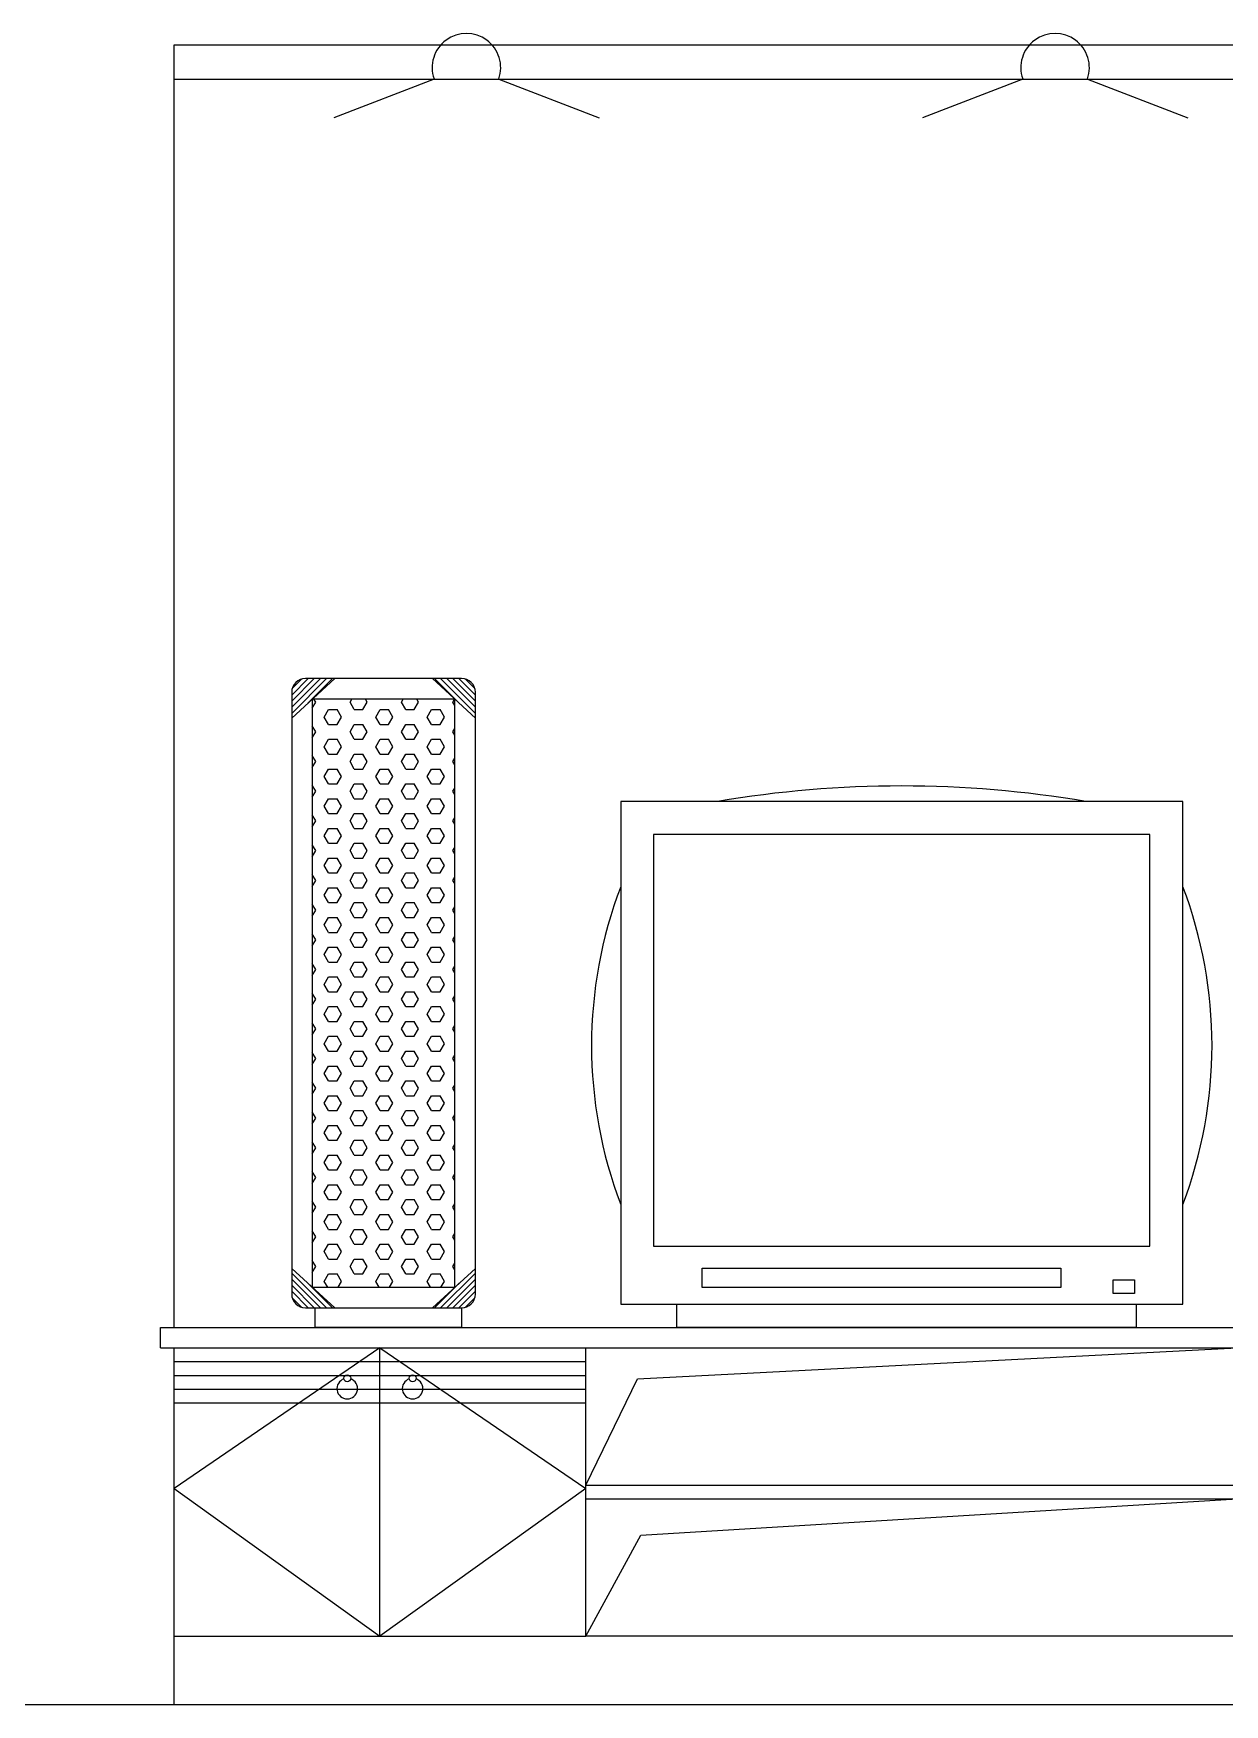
# Model space of a CAD drawing. Header units: millimetres. Extents: x 4513 to 24862, y 3359 to 11488.
# Drawn here: x 14054 to 15791, y 3380 to 5817 of the extents above; entities that cross this region are included whole.
import ezdxf

# ---------------------------------------------------------------- set-up
doc = ezdxf.new("R2010")
doc.units = ezdxf.units.MM
doc.layers.add('dwgmodels.com', color=169, linetype='Continuous')

msp = doc.modelspace()

# ---------------------------------------------------------------- linework, layer by layer
for p, q in [((14259.8, 5800.2), (16809.8, 5800.2)), ((14259.8, 3930.2), (14259.8, 5800.2)), ((14259.8, 5750.2), (16809.8, 5750.2)), ((14638.7, 5750.2), (14492.4, 5693.6)), ((14733.2, 5750.2), (14879.4, 5693.6)), ((15497.1, 5750.2), (15350.8, 5693.6)), ((15591.6, 5750.2), (15737.8, 5693.6)), ((14431.1, 4818.5), (14493.8, 4876.1)), ((14431.1, 4851.9), (14455.3, 4876.1)), ((14431.1, 4843.1), (14464.1, 4876.1)), ((14431.1, 4834.3), (14472.9, 4876.1)), ((14431.1, 4825.4), (14481.8, 4876.1)), ((14431.9, 4861.5), (14445.6, 4875.3)), ((14678.9, 4876.1), (14451.1, 4876.1)), ((14454.8, 4840.2), (14490.6, 4876.1)), ((14698.9, 4818.5), (14636.2, 4876.1)), ((14675.2, 4840.2), (14639.4, 4876.1)), ((14698.9, 4825.4), (14648.2, 4876.1)), ((14698.9, 4834.3), (14657.1, 4876.1)), ((14698.9, 4843.1), (14665.9, 4876.1)), ((14698.9, 4851.9), (14674.8, 4876.1)), ((14698.1, 4861.5), (14684.4, 4875.3)), ((14431.1, 4856.1), (14431.1, 3978.7)), ((14698.9, 3978.7), (14698.9, 4856.1)), ((14668.9, 4846.1), (14461.1, 4846.1)), ((14461.1, 4846.1), (14461.1, 3988.7)), ((14461.1, 4832.9), (14466.2, 4841.7)), ((14466.2, 4841.7), (14463.6, 4846.1)), ((14478.7, 4820), (14484.9, 4830.8)), ((14484.9, 4830.8), (14497.4, 4830.8)), ((14503.7, 4820), (14497.4, 4830.8)), ((14516.2, 4841.7), (14518.7, 4846.1)), ((14522.4, 4830.8), (14516.2, 4841.7)), ((14522.4, 4830.8), (14534.9, 4830.8)), ((14534.9, 4830.8), (14541.2, 4841.7)), ((14541.2, 4841.7), (14538.6, 4846.1)), ((14553.7, 4820), (14559.9, 4830.8)), ((14559.9, 4830.8), (14572.4, 4830.8)), ((14578.7, 4820), (14572.4, 4830.8)), ((14591.2, 4841.7), (14593.7, 4846.1)), ((14597.4, 4830.8), (14591.2, 4841.7)), ((14597.4, 4830.8), (14609.9, 4830.8)), ((14609.9, 4830.8), (14616.2, 4841.7)), ((14616.2, 4841.7), (14613.6, 4846.1)), ((14628.7, 4820), (14634.9, 4830.8)), ((14634.9, 4830.8), (14647.4, 4830.8)), ((14653.7, 4820), (14647.4, 4830.8)), ((14666.2, 4841.7), (14668.7, 4846.1)), ((14668.9, 4836.9), (14666.2, 4841.7)), ((14668.9, 3988.7), (14668.9, 4846.1)), ((14466.2, 4798.4), (14461.1, 4807.1)), ((14484.9, 4809.2), (14478.7, 4820)), ((14484.9, 4809.2), (14497.4, 4809.2)), ((14497.4, 4809.2), (14503.7, 4820)), ((14516.2, 4798.4), (14522.4, 4809.2)), ((14522.4, 4809.2), (14534.9, 4809.2)), ((14541.2, 4798.4), (14534.9, 4809.2)), ((14559.9, 4809.2), (14553.7, 4820)), ((14559.9, 4809.2), (14572.4, 4809.2)), ((14572.4, 4809.2), (14578.7, 4820)), ((14591.2, 4798.4), (14597.4, 4809.2)), ((14597.4, 4809.2), (14609.9, 4809.2)), ((14616.2, 4798.4), (14609.9, 4809.2)), ((14634.9, 4809.2), (14628.7, 4820)), ((14634.9, 4809.2), (14647.4, 4809.2)), ((14647.4, 4809.2), (14653.7, 4820)), ((14666.2, 4798.4), (14668.9, 4803.1)), ((14461.1, 4789.6), (14466.2, 4798.4)), ((14478.7, 4776.7), (14484.9, 4787.5)), ((14484.9, 4765.9), (14478.7, 4776.7)), ((14484.9, 4787.5), (14497.4, 4787.5)), ((14503.7, 4776.7), (14497.4, 4787.5)), ((14497.4, 4765.9), (14503.7, 4776.7)), ((14522.4, 4787.5), (14516.2, 4798.4)), ((14522.4, 4787.5), (14534.9, 4787.5)), ((14534.9, 4787.5), (14541.2, 4798.4)), ((14553.7, 4776.7), (14559.9, 4787.5)), ((14559.9, 4765.9), (14553.7, 4776.7)), ((14559.9, 4787.5), (14572.4, 4787.5)), ((14578.7, 4776.7), (14572.4, 4787.5)), ((14572.4, 4765.9), (14578.7, 4776.7)), ((14597.4, 4787.5), (14591.2, 4798.4)), ((14597.4, 4787.5), (14609.9, 4787.5)), ((14609.9, 4787.5), (14616.2, 4798.4)), ((14628.7, 4776.7), (14634.9, 4787.5)), ((14634.9, 4765.9), (14628.7, 4776.7)), ((14634.9, 4787.5), (14647.4, 4787.5)), ((14653.7, 4776.7), (14647.4, 4787.5)), ((14647.4, 4765.9), (14653.7, 4776.7)), ((14668.9, 4793.6), (14666.2, 4798.4)), ((14466.2, 4755.1), (14461.1, 4763.8)), ((14461.1, 4746.3), (14466.2, 4755.1)), ((14484.9, 4765.9), (14497.4, 4765.9)), ((14516.2, 4755.1), (14522.4, 4765.9)), ((14522.4, 4744.2), (14516.2, 4755.1)), ((14522.4, 4765.9), (14534.9, 4765.9)), ((14541.2, 4755.1), (14534.9, 4765.9)), ((14534.9, 4744.2), (14541.2, 4755.1)), ((14559.9, 4765.9), (14572.4, 4765.9)), ((14591.2, 4755.1), (14597.4, 4765.9)), ((14597.4, 4744.2), (14591.2, 4755.1)), ((14597.4, 4765.9), (14609.9, 4765.9)), ((14616.2, 4755.1), (14609.9, 4765.9)), ((14609.9, 4744.2), (14616.2, 4755.1)), ((14634.9, 4765.9), (14647.4, 4765.9)), ((14666.2, 4755.1), (14668.9, 4759.8)), ((14668.9, 4750.3), (14666.2, 4755.1)), ((14478.7, 4733.4), (14484.9, 4744.2)), ((14484.9, 4722.6), (14478.7, 4733.4)), ((14484.9, 4744.2), (14497.4, 4744.2)), ((14503.7, 4733.4), (14497.4, 4744.2)), ((14497.4, 4722.6), (14503.7, 4733.4)), ((14522.4, 4744.2), (14534.9, 4744.2)), ((14553.7, 4733.4), (14559.9, 4744.2)), ((14559.9, 4722.6), (14553.7, 4733.4)), ((14559.9, 4744.2), (14572.4, 4744.2)), ((14578.7, 4733.4), (14572.4, 4744.2)), ((14572.4, 4722.6), (14578.7, 4733.4)), ((14597.4, 4744.2), (14609.9, 4744.2)), ((14628.7, 4733.4), (14634.9, 4744.2)), ((14634.9, 4722.6), (14628.7, 4733.4)), ((14634.9, 4744.2), (14647.4, 4744.2)), ((14653.7, 4733.4), (14647.4, 4744.2)), ((14647.4, 4722.6), (14653.7, 4733.4)), ((14466.2, 4711.8), (14461.1, 4720.5)), ((14461.1, 4703), (14466.2, 4711.8)), ((14484.9, 4722.6), (14497.4, 4722.6)), ((14516.2, 4711.8), (14522.4, 4722.6)), ((14522.4, 4700.9), (14516.2, 4711.8)), ((14522.4, 4722.6), (14534.9, 4722.6)), ((14541.2, 4711.8), (14534.9, 4722.6)), ((14534.9, 4700.9), (14541.2, 4711.8)), ((14559.9, 4722.6), (14572.4, 4722.6)), ((14591.2, 4711.8), (14597.4, 4722.6)), ((14597.4, 4700.9), (14591.2, 4711.8)), ((14597.4, 4722.6), (14609.9, 4722.6)), ((14616.2, 4711.8), (14609.9, 4722.6)), ((14609.9, 4700.9), (14616.2, 4711.8)), ((14634.9, 4722.6), (14647.4, 4722.6)), ((14666.2, 4711.8), (14668.9, 4716.5)), ((14668.9, 4707), (14666.2, 4711.8)), ((14478.7, 4690.1), (14484.9, 4700.9)), ((14484.9, 4679.3), (14478.7, 4690.1)), ((14484.9, 4700.9), (14497.4, 4700.9)), ((14484.9, 4679.3), (14497.4, 4679.3)), ((14503.7, 4690.1), (14497.4, 4700.9)), ((14497.4, 4679.3), (14503.7, 4690.1)), ((14516.2, 4668.5), (14522.4, 4679.3)), ((14522.4, 4700.9), (14534.9, 4700.9)), ((14522.4, 4679.3), (14534.9, 4679.3)), ((14541.2, 4668.5), (14534.9, 4679.3)), ((14553.7, 4690.1), (14559.9, 4700.9)), ((14559.9, 4679.3), (14553.7, 4690.1)), ((14559.9, 4700.9), (14572.4, 4700.9)), ((14559.9, 4679.3), (14572.4, 4679.3)), ((14578.7, 4690.1), (14572.4, 4700.9)), ((14572.4, 4679.3), (14578.7, 4690.1)), ((14591.2, 4668.5), (14597.4, 4679.3)), ((14597.4, 4700.9), (14609.9, 4700.9)), ((14597.4, 4679.3), (14609.9, 4679.3)), ((14616.2, 4668.5), (14609.9, 4679.3)), ((14628.7, 4690.1), (14634.9, 4700.9)), ((14634.9, 4679.3), (14628.7, 4690.1)), ((14634.9, 4700.9), (14647.4, 4700.9)), ((14634.9, 4679.3), (14647.4, 4679.3)), ((14653.7, 4690.1), (14647.4, 4700.9)), ((14647.4, 4679.3), (14653.7, 4690.1)), ((15730.5, 4696.9), (14910.9, 4696.9)), ((14910.9, 4696.9), (14910.9, 3964.1)), ((15730.5, 3964.1), (15730.5, 4696.9)), ((14466.2, 4668.5), (14461.1, 4677.2)), ((14461.1, 4659.7), (14466.2, 4668.5)), ((14478.7, 4646.8), (14484.9, 4657.6)), ((14484.9, 4657.6), (14497.4, 4657.6)), ((14503.7, 4646.8), (14497.4, 4657.6)), ((14522.4, 4657.6), (14516.2, 4668.5)), ((14522.4, 4657.6), (14534.9, 4657.6)), ((14534.9, 4657.6), (14541.2, 4668.5)), ((14553.7, 4646.8), (14559.9, 4657.6)), ((14559.9, 4657.6), (14572.4, 4657.6)), ((14578.7, 4646.8), (14572.4, 4657.6)), ((14597.4, 4657.6), (14591.2, 4668.5)), ((14597.4, 4657.6), (14609.9, 4657.6)), ((14609.9, 4657.6), (14616.2, 4668.5)), ((14628.7, 4646.8), (14634.9, 4657.6)), ((14634.9, 4657.6), (14647.4, 4657.6)), ((14653.7, 4646.8), (14647.4, 4657.6)), ((14666.2, 4668.5), (14668.9, 4673.2)), ((14668.9, 4663.7), (14666.2, 4668.5)), ((14466.2, 4625.2), (14461.1, 4633.9)), ((14484.9, 4636), (14478.7, 4646.8)), ((14484.9, 4636), (14497.4, 4636)), ((14497.4, 4636), (14503.7, 4646.8)), ((14516.2, 4625.2), (14522.4, 4636)), ((14522.4, 4636), (14534.9, 4636)), ((14541.2, 4625.2), (14534.9, 4636)), ((14559.9, 4636), (14553.7, 4646.8)), ((14559.9, 4636), (14572.4, 4636)), ((14572.4, 4636), (14578.7, 4646.8)), ((14591.2, 4625.2), (14597.4, 4636)), ((14597.4, 4636), (14609.9, 4636)), ((14616.2, 4625.2), (14609.9, 4636)), ((14634.9, 4636), (14628.7, 4646.8)), ((14634.9, 4636), (14647.4, 4636)), ((14647.4, 4636), (14653.7, 4646.8)), ((14666.2, 4625.2), (14668.9, 4629.9)), ((15682.5, 4648.9), (14958.9, 4648.9)), ((14958.9, 4648.9), (14958.9, 4048.8)), ((15682.5, 4048.8), (15682.5, 4648.9)), ((14461.1, 4616.4), (14466.2, 4625.2)), ((14478.7, 4603.5), (14484.9, 4614.3)), ((14484.9, 4614.3), (14497.4, 4614.3)), ((14503.7, 4603.5), (14497.4, 4614.3)), ((14522.4, 4614.3), (14516.2, 4625.2)), ((14522.4, 4614.3), (14534.9, 4614.3)), ((14534.9, 4614.3), (14541.2, 4625.2)), ((14553.7, 4603.5), (14559.9, 4614.3)), ((14559.9, 4614.3), (14572.4, 4614.3)), ((14578.7, 4603.5), (14572.4, 4614.3)), ((14597.4, 4614.3), (14591.2, 4625.2)), ((14597.4, 4614.3), (14609.9, 4614.3)), ((14609.9, 4614.3), (14616.2, 4625.2)), ((14628.7, 4603.5), (14634.9, 4614.3)), ((14634.9, 4614.3), (14647.4, 4614.3)), ((14653.7, 4603.5), (14647.4, 4614.3)), ((14668.9, 4620.4), (14666.2, 4625.2)), ((14466.2, 4581.9), (14461.1, 4590.6)), ((14461.1, 4573.1), (14466.2, 4581.9)), ((14484.9, 4592.7), (14478.7, 4603.5)), ((14484.9, 4592.7), (14497.4, 4592.7)), ((14497.4, 4592.7), (14503.7, 4603.5)), ((14516.2, 4581.9), (14522.4, 4592.7)), ((14522.4, 4571), (14516.2, 4581.9)), ((14522.4, 4592.7), (14534.9, 4592.7)), ((14541.2, 4581.9), (14534.9, 4592.7)), ((14534.9, 4571), (14541.2, 4581.9)), ((14559.9, 4592.7), (14553.7, 4603.5)), ((14559.9, 4592.7), (14572.4, 4592.7)), ((14572.4, 4592.7), (14578.7, 4603.5)), ((14591.2, 4581.9), (14597.4, 4592.7)), ((14597.4, 4571), (14591.2, 4581.9)), ((14597.4, 4592.7), (14609.9, 4592.7)), ((14616.2, 4581.9), (14609.9, 4592.7)), ((14609.9, 4571), (14616.2, 4581.9)), ((14634.9, 4592.7), (14628.7, 4603.5)), ((14634.9, 4592.7), (14647.4, 4592.7)), ((14647.4, 4592.7), (14653.7, 4603.5)), ((14666.2, 4581.9), (14668.9, 4586.6)), ((14668.9, 4577.1), (14666.2, 4581.9)), ((14478.7, 4560.2), (14484.9, 4571)), ((14484.9, 4549.4), (14478.7, 4560.2)), ((14484.9, 4571), (14497.4, 4571)), ((14503.7, 4560.2), (14497.4, 4571)), ((14497.4, 4549.4), (14503.7, 4560.2)), ((14522.4, 4571), (14534.9, 4571)), ((14553.7, 4560.2), (14559.9, 4571)), ((14559.9, 4549.4), (14553.7, 4560.2)), ((14559.9, 4571), (14572.4, 4571)), ((14578.7, 4560.2), (14572.4, 4571)), ((14572.4, 4549.4), (14578.7, 4560.2)), ((14597.4, 4571), (14609.9, 4571)), ((14628.7, 4560.2), (14634.9, 4571)), ((14634.9, 4549.4), (14628.7, 4560.2)), ((14634.9, 4571), (14647.4, 4571)), ((14653.7, 4560.2), (14647.4, 4571)), ((14647.4, 4549.4), (14653.7, 4560.2)), ((14466.2, 4538.6), (14461.1, 4547.3)), ((14461.1, 4529.8), (14466.2, 4538.6)), ((14484.9, 4549.4), (14497.4, 4549.4)), ((14516.2, 4538.6), (14522.4, 4549.4)), ((14522.4, 4527.7), (14516.2, 4538.6)), ((14522.4, 4549.4), (14534.9, 4549.4)), ((14541.2, 4538.6), (14534.9, 4549.4)), ((14534.9, 4527.7), (14541.2, 4538.6)), ((14559.9, 4549.4), (14572.4, 4549.4)), ((14591.2, 4538.6), (14597.4, 4549.4)), ((14597.4, 4527.7), (14591.2, 4538.6)), ((14597.4, 4549.4), (14609.9, 4549.4)), ((14616.2, 4538.6), (14609.9, 4549.4)), ((14609.9, 4527.7), (14616.2, 4538.6)), ((14634.9, 4549.4), (14647.4, 4549.4)), ((14666.2, 4538.6), (14668.9, 4543.3)), ((14668.9, 4533.8), (14666.2, 4538.6)), ((14478.7, 4516.9), (14484.9, 4527.7)), ((14484.9, 4506.1), (14478.7, 4516.9)), ((14484.9, 4527.7), (14497.4, 4527.7)), ((14503.7, 4516.9), (14497.4, 4527.7)), ((14497.4, 4506.1), (14503.7, 4516.9)), ((14522.4, 4527.7), (14534.9, 4527.7)), ((14553.7, 4516.9), (14559.9, 4527.7)), ((14559.9, 4506.1), (14553.7, 4516.9)), ((14559.9, 4527.7), (14572.4, 4527.7)), ((14578.7, 4516.9), (14572.4, 4527.7)), ((14572.4, 4506.1), (14578.7, 4516.9)), ((14597.4, 4527.7), (14609.9, 4527.7)), ((14628.7, 4516.9), (14634.9, 4527.7)), ((14634.9, 4506.1), (14628.7, 4516.9)), ((14634.9, 4527.7), (14647.4, 4527.7)), ((14653.7, 4516.9), (14647.4, 4527.7)), ((14647.4, 4506.1), (14653.7, 4516.9)), ((14466.2, 4495.3), (14461.1, 4504)), ((14461.1, 4486.5), (14466.2, 4495.3)), ((14478.7, 4473.6), (14484.9, 4484.4)), ((14484.9, 4506.1), (14497.4, 4506.1)), ((14484.9, 4484.4), (14497.4, 4484.4)), ((14503.7, 4473.6), (14497.4, 4484.4)), ((14516.2, 4495.3), (14522.4, 4506.1)), ((14522.4, 4484.4), (14516.2, 4495.3)), ((14522.4, 4506.1), (14534.9, 4506.1)), ((14522.4, 4484.4), (14534.9, 4484.4)), ((14541.2, 4495.3), (14534.9, 4506.1)), ((14534.9, 4484.4), (14541.2, 4495.3)), ((14553.7, 4473.6), (14559.9, 4484.4)), ((14559.9, 4506.1), (14572.4, 4506.1)), ((14559.9, 4484.4), (14572.4, 4484.4)), ((14578.7, 4473.6), (14572.4, 4484.4)), ((14591.2, 4495.3), (14597.4, 4506.1)), ((14597.4, 4484.4), (14591.2, 4495.3)), ((14597.4, 4506.1), (14609.9, 4506.1)), ((14597.4, 4484.4), (14609.9, 4484.4)), ((14616.2, 4495.3), (14609.9, 4506.1)), ((14609.9, 4484.4), (14616.2, 4495.3)), ((14628.7, 4473.6), (14634.9, 4484.4)), ((14634.9, 4506.1), (14647.4, 4506.1)), ((14634.9, 4484.4), (14647.4, 4484.4)), ((14653.7, 4473.6), (14647.4, 4484.4)), ((14666.2, 4495.3), (14668.9, 4500)), ((14668.9, 4490.5), (14666.2, 4495.3)), ((14466.2, 4452), (14461.1, 4460.7)), ((14484.9, 4462.8), (14478.7, 4473.6)), ((14484.9, 4462.8), (14497.4, 4462.8)), ((14497.4, 4462.8), (14503.7, 4473.6)), ((14516.2, 4452), (14522.4, 4462.8)), ((14522.4, 4462.8), (14534.9, 4462.8)), ((14541.2, 4452), (14534.9, 4462.8)), ((14559.9, 4462.8), (14553.7, 4473.6)), ((14559.9, 4462.8), (14572.4, 4462.8)), ((14572.4, 4462.8), (14578.7, 4473.6)), ((14591.2, 4452), (14597.4, 4462.8)), ((14597.4, 4462.8), (14609.9, 4462.8)), ((14616.2, 4452), (14609.9, 4462.8)), ((14634.9, 4462.8), (14628.7, 4473.6)), ((14634.9, 4462.8), (14647.4, 4462.8)), ((14647.4, 4462.8), (14653.7, 4473.6)), ((14461.1, 4443.2), (14466.2, 4452)), ((14478.7, 4430.3), (14484.9, 4441.1)), ((14484.9, 4441.1), (14497.4, 4441.1)), ((14503.7, 4430.3), (14497.4, 4441.1)), ((14522.4, 4441.1), (14516.2, 4452)), ((14522.4, 4441.1), (14534.9, 4441.1)), ((14534.9, 4441.1), (14541.2, 4452)), ((14553.7, 4430.3), (14559.9, 4441.1)), ((14559.9, 4441.1), (14572.4, 4441.1)), ((14578.7, 4430.3), (14572.4, 4441.1)), ((14597.4, 4441.1), (14591.2, 4452)), ((14597.4, 4441.1), (14609.9, 4441.1)), ((14609.9, 4441.1), (14616.2, 4452)), ((14628.7, 4430.3), (14634.9, 4441.1)), ((14634.9, 4441.1), (14647.4, 4441.1)), ((14653.7, 4430.3), (14647.4, 4441.1)), ((14666.2, 4452), (14668.9, 4456.7)), ((14668.9, 4447.2), (14666.2, 4452)), ((14466.2, 4408.7), (14461.1, 4417.4)), ((14484.9, 4419.5), (14478.7, 4430.3)), ((14484.9, 4419.5), (14497.4, 4419.5)), ((14497.4, 4419.5), (14503.7, 4430.3)), ((14516.2, 4408.7), (14522.4, 4419.5)), ((14522.4, 4419.5), (14534.9, 4419.5)), ((14541.2, 4408.7), (14534.9, 4419.5)), ((14559.9, 4419.5), (14553.7, 4430.3)), ((14559.9, 4419.5), (14572.4, 4419.5)), ((14572.4, 4419.5), (14578.7, 4430.3)), ((14591.2, 4408.7), (14597.4, 4419.5)), ((14597.4, 4419.5), (14609.9, 4419.5)), ((14616.2, 4408.7), (14609.9, 4419.5)), ((14634.9, 4419.5), (14628.7, 4430.3)), ((14634.9, 4419.5), (14647.4, 4419.5)), ((14647.4, 4419.5), (14653.7, 4430.3)), ((14666.2, 4408.7), (14668.9, 4413.4)), ((14461.1, 4399.9), (14466.2, 4408.7)), ((14478.7, 4387), (14484.9, 4397.8)), ((14484.9, 4376.2), (14478.7, 4387)), ((14484.9, 4397.8), (14497.4, 4397.8)), ((14503.7, 4387), (14497.4, 4397.8)), ((14497.4, 4376.2), (14503.7, 4387)), ((14522.4, 4397.8), (14516.2, 4408.7)), ((14522.4, 4397.8), (14534.9, 4397.8)), ((14534.9, 4397.8), (14541.2, 4408.7)), ((14553.7, 4387), (14559.9, 4397.8)), ((14559.9, 4376.2), (14553.7, 4387)), ((14559.9, 4397.8), (14572.4, 4397.8)), ((14578.7, 4387), (14572.4, 4397.8)), ((14572.4, 4376.2), (14578.7, 4387)), ((14597.4, 4397.8), (14591.2, 4408.7)), ((14597.4, 4397.8), (14609.9, 4397.8)), ((14609.9, 4397.8), (14616.2, 4408.7)), ((14628.7, 4387), (14634.9, 4397.8)), ((14634.9, 4376.2), (14628.7, 4387)), ((14634.9, 4397.8), (14647.4, 4397.8)), ((14653.7, 4387), (14647.4, 4397.8)), ((14647.4, 4376.2), (14653.7, 4387)), ((14668.9, 4403.9), (14666.2, 4408.7)), ((14466.2, 4365.3), (14461.1, 4374.1)), ((14461.1, 4356.6), (14466.2, 4365.3)), ((14484.9, 4376.2), (14497.4, 4376.2)), ((14516.2, 4365.3), (14522.4, 4376.2)), ((14522.4, 4354.5), (14516.2, 4365.3)), ((14522.4, 4376.2), (14534.9, 4376.2)), ((14541.2, 4365.3), (14534.9, 4376.2)), ((14534.9, 4354.5), (14541.2, 4365.3)), ((14559.9, 4376.2), (14572.4, 4376.2)), ((14591.2, 4365.3), (14597.4, 4376.2)), ((14597.4, 4354.5), (14591.2, 4365.3)), ((14597.4, 4376.2), (14609.9, 4376.2)), ((14616.2, 4365.3), (14609.9, 4376.2)), ((14609.9, 4354.5), (14616.2, 4365.3)), ((14634.9, 4376.2), (14647.4, 4376.2)), ((14666.2, 4365.3), (14668.9, 4370.1)), ((14668.9, 4360.6), (14666.2, 4365.3)), ((14478.7, 4343.7), (14484.9, 4354.5)), ((14484.9, 4332.9), (14478.7, 4343.7)), ((14484.9, 4354.5), (14497.4, 4354.5)), ((14503.7, 4343.7), (14497.4, 4354.5)), ((14497.4, 4332.9), (14503.7, 4343.7)), ((14522.4, 4354.5), (14534.9, 4354.5)), ((14553.7, 4343.7), (14559.9, 4354.5)), ((14559.9, 4332.9), (14553.7, 4343.7)), ((14559.9, 4354.5), (14572.4, 4354.5)), ((14578.7, 4343.7), (14572.4, 4354.5)), ((14572.4, 4332.9), (14578.7, 4343.7)), ((14597.4, 4354.5), (14609.9, 4354.5)), ((14628.7, 4343.7), (14634.9, 4354.5)), ((14634.9, 4332.9), (14628.7, 4343.7)), ((14634.9, 4354.5), (14647.4, 4354.5)), ((14653.7, 4343.7), (14647.4, 4354.5)), ((14647.4, 4332.9), (14653.7, 4343.7)), ((14466.2, 4322), (14461.1, 4330.8)), ((14461.1, 4313.3), (14466.2, 4322)), ((14484.9, 4332.9), (14497.4, 4332.9)), ((14516.2, 4322), (14522.4, 4332.9)), ((14522.4, 4311.2), (14516.2, 4322)), ((14522.4, 4332.9), (14534.9, 4332.9)), ((14541.2, 4322), (14534.9, 4332.9)), ((14534.9, 4311.2), (14541.2, 4322)), ((14559.9, 4332.9), (14572.4, 4332.9)), ((14591.2, 4322), (14597.4, 4332.9)), ((14597.4, 4311.2), (14591.2, 4322)), ((14597.4, 4332.9), (14609.9, 4332.9)), ((14616.2, 4322), (14609.9, 4332.9)), ((14609.9, 4311.2), (14616.2, 4322)), ((14634.9, 4332.9), (14647.4, 4332.9)), ((14666.2, 4322), (14668.9, 4326.8)), ((14668.9, 4317.3), (14666.2, 4322)), ((14478.7, 4300.4), (14484.9, 4311.2)), ((14484.9, 4289.6), (14478.7, 4300.4)), ((14484.9, 4311.2), (14497.4, 4311.2)), ((14484.9, 4289.6), (14497.4, 4289.6)), ((14503.7, 4300.4), (14497.4, 4311.2)), ((14497.4, 4289.6), (14503.7, 4300.4)), ((14516.2, 4278.7), (14522.4, 4289.6)), ((14522.4, 4311.2), (14534.9, 4311.2)), ((14522.4, 4289.6), (14534.9, 4289.6)), ((14541.2, 4278.7), (14534.9, 4289.6)), ((14553.7, 4300.4), (14559.9, 4311.2)), ((14559.9, 4289.6), (14553.7, 4300.4)), ((14559.9, 4311.2), (14572.4, 4311.2)), ((14559.9, 4289.6), (14572.4, 4289.6)), ((14578.7, 4300.4), (14572.4, 4311.2)), ((14572.4, 4289.6), (14578.7, 4300.4)), ((14591.2, 4278.7), (14597.4, 4289.6)), ((14597.4, 4311.2), (14609.9, 4311.2)), ((14597.4, 4289.6), (14609.9, 4289.6)), ((14616.2, 4278.7), (14609.9, 4289.6)), ((14628.7, 4300.4), (14634.9, 4311.2)), ((14634.9, 4289.6), (14628.7, 4300.4)), ((14634.9, 4311.2), (14647.4, 4311.2)), ((14634.9, 4289.6), (14647.4, 4289.6)), ((14653.7, 4300.4), (14647.4, 4311.2)), ((14647.4, 4289.6), (14653.7, 4300.4)), ((14466.2, 4278.7), (14461.1, 4287.5)), ((14461.1, 4270), (14466.2, 4278.7)), ((14478.7, 4257.1), (14484.9, 4267.9)), ((14484.9, 4267.9), (14497.4, 4267.9)), ((14503.7, 4257.1), (14497.4, 4267.9)), ((14522.4, 4267.9), (14516.2, 4278.7)), ((14522.4, 4267.9), (14534.9, 4267.9)), ((14534.9, 4267.9), (14541.2, 4278.7)), ((14553.7, 4257.1), (14559.9, 4267.9)), ((14559.9, 4267.9), (14572.4, 4267.9)), ((14578.7, 4257.1), (14572.4, 4267.9)), ((14597.4, 4267.9), (14591.2, 4278.7)), ((14597.4, 4267.9), (14609.9, 4267.9)), ((14609.9, 4267.9), (14616.2, 4278.7)), ((14628.7, 4257.1), (14634.9, 4267.9)), ((14634.9, 4267.9), (14647.4, 4267.9)), ((14653.7, 4257.1), (14647.4, 4267.9)), ((14666.2, 4278.7), (14668.9, 4283.5)), ((14668.9, 4274), (14666.2, 4278.7)), ((14466.2, 4235.4), (14461.1, 4244.2)), ((14484.9, 4246.3), (14478.7, 4257.1)), ((14484.9, 4246.3), (14497.4, 4246.3)), ((14497.4, 4246.3), (14503.7, 4257.1)), ((14516.2, 4235.4), (14522.4, 4246.3)), ((14522.4, 4246.3), (14534.9, 4246.3)), ((14541.2, 4235.4), (14534.9, 4246.3)), ((14559.9, 4246.3), (14553.7, 4257.1)), ((14559.9, 4246.3), (14572.4, 4246.3)), ((14572.4, 4246.3), (14578.7, 4257.1)), ((14591.2, 4235.4), (14597.4, 4246.3)), ((14597.4, 4246.3), (14609.9, 4246.3)), ((14616.2, 4235.4), (14609.9, 4246.3)), ((14634.9, 4246.3), (14628.7, 4257.1)), ((14634.9, 4246.3), (14647.4, 4246.3)), ((14647.4, 4246.3), (14653.7, 4257.1)), ((14666.2, 4235.4), (14668.9, 4240.2)), ((14461.1, 4226.7), (14466.2, 4235.4)), ((14478.7, 4213.8), (14484.9, 4224.6)), ((14484.9, 4224.6), (14497.4, 4224.6)), ((14503.7, 4213.8), (14497.4, 4224.6)), ((14522.4, 4224.6), (14516.2, 4235.4)), ((14522.4, 4224.6), (14534.9, 4224.6)), ((14534.9, 4224.6), (14541.2, 4235.4)), ((14553.7, 4213.8), (14559.9, 4224.6)), ((14559.9, 4224.6), (14572.4, 4224.6)), ((14578.7, 4213.8), (14572.4, 4224.6)), ((14597.4, 4224.6), (14591.2, 4235.4)), ((14597.4, 4224.6), (14609.9, 4224.6)), ((14609.9, 4224.6), (14616.2, 4235.4)), ((14628.7, 4213.8), (14634.9, 4224.6)), ((14634.9, 4224.6), (14647.4, 4224.6)), ((14653.7, 4213.8), (14647.4, 4224.6)), ((14668.9, 4230.7), (14666.2, 4235.4)), ((14466.2, 4192.1), (14461.1, 4200.9)), ((14461.1, 4183.4), (14466.2, 4192.1)), ((14484.9, 4203), (14478.7, 4213.8)), ((14484.9, 4203), (14497.4, 4203)), ((14497.4, 4203), (14503.7, 4213.8)), ((14516.2, 4192.1), (14522.4, 4203)), ((14522.4, 4181.3), (14516.2, 4192.1)), ((14522.4, 4203), (14534.9, 4203)), ((14541.2, 4192.1), (14534.9, 4203)), ((14534.9, 4181.3), (14541.2, 4192.1)), ((14559.9, 4203), (14553.7, 4213.8)), ((14559.9, 4203), (14572.4, 4203)), ((14572.4, 4203), (14578.7, 4213.8)), ((14591.2, 4192.1), (14597.4, 4203)), ((14597.4, 4181.3), (14591.2, 4192.1)), ((14597.4, 4203), (14609.9, 4203)), ((14616.2, 4192.1), (14609.9, 4203)), ((14609.9, 4181.3), (14616.2, 4192.1)), ((14634.9, 4203), (14628.7, 4213.8)), ((14634.9, 4203), (14647.4, 4203)), ((14647.4, 4203), (14653.7, 4213.8)), ((14666.2, 4192.1), (14668.9, 4196.9)), ((14668.9, 4187.4), (14666.2, 4192.1)), ((14478.7, 4170.5), (14484.9, 4181.3)), ((14484.9, 4159.7), (14478.7, 4170.5)), ((14484.9, 4181.3), (14497.4, 4181.3)), ((14503.7, 4170.5), (14497.4, 4181.3)), ((14497.4, 4159.7), (14503.7, 4170.5)), ((14522.4, 4181.3), (14534.9, 4181.3)), ((14553.7, 4170.5), (14559.9, 4181.3)), ((14559.9, 4159.7), (14553.7, 4170.5)), ((14559.9, 4181.3), (14572.4, 4181.3)), ((14578.7, 4170.5), (14572.4, 4181.3)), ((14572.4, 4159.7), (14578.7, 4170.5)), ((14597.4, 4181.3), (14609.9, 4181.3)), ((14628.7, 4170.5), (14634.9, 4181.3)), ((14634.9, 4159.7), (14628.7, 4170.5)), ((14634.9, 4181.3), (14647.4, 4181.3)), ((14653.7, 4170.5), (14647.4, 4181.3)), ((14647.4, 4159.7), (14653.7, 4170.5)), ((14466.2, 4148.8), (14461.1, 4157.6)), ((14461.1, 4140.1), (14466.2, 4148.8)), ((14484.9, 4159.7), (14497.4, 4159.7)), ((14516.2, 4148.8), (14522.4, 4159.7)), ((14522.4, 4138), (14516.2, 4148.8)), ((14522.4, 4159.7), (14534.9, 4159.7)), ((14541.2, 4148.8), (14534.9, 4159.7)), ((14534.9, 4138), (14541.2, 4148.8)), ((14559.9, 4159.7), (14572.4, 4159.7)), ((14591.2, 4148.8), (14597.4, 4159.7)), ((14597.4, 4138), (14591.2, 4148.8)), ((14597.4, 4159.7), (14609.9, 4159.7)), ((14616.2, 4148.8), (14609.9, 4159.7)), ((14609.9, 4138), (14616.2, 4148.8)), ((14634.9, 4159.7), (14647.4, 4159.7)), ((14666.2, 4148.8), (14668.9, 4153.6)), ((14668.9, 4144.1), (14666.2, 4148.8)), ((14478.7, 4127.2), (14484.9, 4138)), ((14484.9, 4116.4), (14478.7, 4127.2)), ((14484.9, 4138), (14497.4, 4138)), ((14503.7, 4127.2), (14497.4, 4138)), ((14497.4, 4116.4), (14503.7, 4127.2)), ((14522.4, 4138), (14534.9, 4138)), ((14553.7, 4127.2), (14559.9, 4138)), ((14559.9, 4116.4), (14553.7, 4127.2)), ((14559.9, 4138), (14572.4, 4138)), ((14578.7, 4127.2), (14572.4, 4138)), ((14572.4, 4116.4), (14578.7, 4127.2)), ((14597.4, 4138), (14609.9, 4138)), ((14628.7, 4127.2), (14634.9, 4138)), ((14634.9, 4116.4), (14628.7, 4127.2)), ((14634.9, 4138), (14647.4, 4138)), ((14653.7, 4127.2), (14647.4, 4138)), ((14647.4, 4116.4), (14653.7, 4127.2)), ((14466.2, 4105.5), (14461.1, 4114.3)), ((14461.1, 4096.8), (14466.2, 4105.5)), ((14478.7, 4083.9), (14484.9, 4094.7)), ((14484.9, 4116.4), (14497.4, 4116.4)), ((14484.9, 4094.7), (14497.4, 4094.7)), ((14503.7, 4083.9), (14497.4, 4094.7)), ((14516.2, 4105.5), (14522.4, 4116.4)), ((14522.4, 4094.7), (14516.2, 4105.5)), ((14522.4, 4116.4), (14534.9, 4116.4)), ((14522.4, 4094.7), (14534.9, 4094.7)), ((14541.2, 4105.5), (14534.9, 4116.4)), ((14534.9, 4094.7), (14541.2, 4105.5)), ((14553.7, 4083.9), (14559.9, 4094.7)), ((14559.9, 4116.4), (14572.4, 4116.4)), ((14559.9, 4094.7), (14572.4, 4094.7)), ((14578.7, 4083.9), (14572.4, 4094.7)), ((14591.2, 4105.5), (14597.4, 4116.4)), ((14597.4, 4094.7), (14591.2, 4105.5)), ((14597.4, 4116.4), (14609.9, 4116.4)), ((14597.4, 4094.7), (14609.9, 4094.7)), ((14616.2, 4105.5), (14609.9, 4116.4)), ((14609.9, 4094.7), (14616.2, 4105.5)), ((14628.7, 4083.9), (14634.9, 4094.7)), ((14634.9, 4116.4), (14647.4, 4116.4)), ((14634.9, 4094.7), (14647.4, 4094.7)), ((14653.7, 4083.9), (14647.4, 4094.7)), ((14666.2, 4105.5), (14668.9, 4110.3)), ((14668.9, 4100.8), (14666.2, 4105.5)), ((14466.2, 4062.2), (14461.1, 4071)), ((14484.9, 4073.1), (14478.7, 4083.9)), ((14484.9, 4073.1), (14497.4, 4073.1)), ((14497.4, 4073.1), (14503.7, 4083.9)), ((14516.2, 4062.2), (14522.4, 4073.1)), ((14522.4, 4073.1), (14534.9, 4073.1)), ((14541.2, 4062.2), (14534.9, 4073.1)), ((14559.9, 4073.1), (14553.7, 4083.9)), ((14559.9, 4073.1), (14572.4, 4073.1)), ((14572.4, 4073.1), (14578.7, 4083.9)), ((14591.2, 4062.2), (14597.4, 4073.1)), ((14597.4, 4073.1), (14609.9, 4073.1)), ((14616.2, 4062.2), (14609.9, 4073.1)), ((14634.9, 4073.1), (14628.7, 4083.9)), ((14634.9, 4073.1), (14647.4, 4073.1)), ((14647.4, 4073.1), (14653.7, 4083.9)), ((14461.1, 4053.5), (14466.2, 4062.2)), ((14478.7, 4040.6), (14484.9, 4051.4)), ((14484.9, 4051.4), (14497.4, 4051.4)), ((14503.7, 4040.6), (14497.4, 4051.4)), ((14522.4, 4051.4), (14516.2, 4062.2)), ((14522.4, 4051.4), (14534.9, 4051.4)), ((14534.9, 4051.4), (14541.2, 4062.2)), ((14553.7, 4040.6), (14559.9, 4051.4)), ((14559.9, 4051.4), (14572.4, 4051.4)), ((14578.7, 4040.6), (14572.4, 4051.4)), ((14597.4, 4051.4), (14591.2, 4062.2)), ((14597.4, 4051.4), (14609.9, 4051.4)), ((14609.9, 4051.4), (14616.2, 4062.2)), ((14628.7, 4040.6), (14634.9, 4051.4)), ((14634.9, 4051.4), (14647.4, 4051.4)), ((14653.7, 4040.6), (14647.4, 4051.4)), ((14666.2, 4062.2), (14668.9, 4067)), ((14668.9, 4057.5), (14666.2, 4062.2)), ((14958.9, 4048.8), (15682.5, 4048.8)), ((14466.2, 4018.9), (14461.1, 4027.7)), ((14484.9, 4029.8), (14478.7, 4040.6)), ((14484.9, 4029.8), (14497.4, 4029.8)), ((14497.4, 4029.8), (14503.7, 4040.6)), ((14516.2, 4018.9), (14522.4, 4029.8)), ((14522.4, 4029.8), (14534.9, 4029.8)), ((14541.2, 4018.9), (14534.9, 4029.8)), ((14559.9, 4029.8), (14553.7, 4040.6)), ((14559.9, 4029.8), (14572.4, 4029.8)), ((14572.4, 4029.8), (14578.7, 4040.6)), ((14591.2, 4018.9), (14597.4, 4029.8)), ((14597.4, 4029.8), (14609.9, 4029.8)), ((14616.2, 4018.9), (14609.9, 4029.8)), ((14634.9, 4029.8), (14628.7, 4040.6)), ((14634.9, 4029.8), (14647.4, 4029.8)), ((14647.4, 4029.8), (14653.7, 4040.6)), ((14666.2, 4018.9), (14668.9, 4023.7)), ((14431.1, 4016.2), (14493.8, 3958.7)), ((14431.1, 4009.3), (14481.8, 3958.7)), ((14431.1, 4000.5), (14472.9, 3958.7)), ((14461.1, 4010.2), (14466.2, 4018.9)), ((14478.7, 3997.3), (14484.9, 4008.1)), ((14483.6, 3988.7), (14478.7, 3997.3)), ((14484.9, 4008.1), (14497.4, 4008.1)), ((14503.7, 3997.3), (14497.4, 4008.1)), ((14498.7, 3988.7), (14503.7, 3997.3)), ((14522.4, 4008.1), (14516.2, 4018.9)), ((14522.4, 4008.1), (14534.9, 4008.1)), ((14534.9, 4008.1), (14541.2, 4018.9)), ((14553.7, 3997.3), (14559.9, 4008.1)), ((14558.6, 3988.7), (14553.7, 3997.3)), ((14559.9, 4008.1), (14572.4, 4008.1)), ((14578.7, 3997.3), (14572.4, 4008.1)), ((14573.7, 3988.7), (14578.7, 3997.3)), ((14597.4, 4008.1), (14591.2, 4018.9)), ((14597.4, 4008.1), (14609.9, 4008.1)), ((14609.9, 4008.1), (14616.2, 4018.9)), ((14628.7, 3997.3), (14634.9, 4008.1)), ((14633.6, 3988.7), (14628.7, 3997.3)), ((14634.9, 4008.1), (14647.4, 4008.1)), ((14698.9, 4016.2), (14636.2, 3958.7)), ((14653.7, 3997.3), (14647.4, 4008.1)), ((14698.9, 4009.3), (14648.2, 3958.7)), ((14648.7, 3988.7), (14653.7, 3997.3)), ((14698.9, 4000.5), (14657.1, 3958.7)), ((14668.9, 4014.2), (14666.2, 4018.9)), ((15029.6, 4016.3), (15552.5, 4016.3)), ((15029.6, 3988.1), (15029.6, 4016.3)), ((15552.5, 4016.3), (15552.5, 3988.1)), ((15628.8, 3999.4), (15659.9, 3999.4)), ((15628.8, 3979.6), (15628.8, 3999.4)), ((15659.9, 3999.4), (15659.9, 3979.6)), ((14431.1, 3991.7), (14464.1, 3958.7)), ((14431.1, 3982.8), (14455.3, 3958.7)), ((14431.9, 3973.2), (14445.6, 3959.5)), ((14454.8, 3994.5), (14490.6, 3958.7)), ((14461.1, 3988.7), (14668.9, 3988.7)), ((14675.2, 3994.5), (14639.4, 3958.7)), ((14698.9, 3991.7), (14665.9, 3958.7)), ((14698.9, 3982.8), (14674.8, 3958.7)), ((14698.1, 3973.2), (14684.4, 3959.5)), ((15552.5, 3988.1), (15029.6, 3988.1)), ((15659.9, 3979.6), (15628.8, 3979.6)), ((14451.1, 3958.7), (14678.9, 3958.7)), ((14465.3, 3958.7), (14678.9, 3958.7)), ((14465.3, 3930.2), (14465.3, 3958.7)), ((14678.9, 3958.7), (14678.9, 3930.2)), ((14910.9, 3964.1), (15730.5, 3964.1)), ((14992.9, 3964.1), (15662.7, 3964.1)), ((14992.9, 3930.2), (14992.9, 3964.1)), ((15662.7, 3964.1), (15662.7, 3930.2)), ((14239.8, 3930.2), (16831.6, 3930.2)), ((14239.8, 3900.2), (14239.8, 3930.2)), ((14678.9, 3930.2), (14465.3, 3930.2)), ((15662.7, 3930.2), (14992.9, 3930.2)), ((14239.8, 3900.2), (16831.6, 3900.2)), ((14559.8, 3900.2), (14259.8, 3695.2)), ((14259.8, 3380.2), (14259.8, 3900.2)), ((14559.8, 3900.2), (14859.8, 3695.2)), ((14559.8, 3480.2), (14559.8, 3900.2)), ((14859.8, 3480.2), (14859.8, 3900.2)), ((14935.2, 3855), (15809.8, 3900.2)), ((14259.8, 3880.2), (14859.8, 3880.2)), ((14259.8, 3860.2), (14859.8, 3860.2)), ((14859.8, 3700.2), (14935.2, 3855)), ((14259.8, 3840.2), (14859.8, 3840.2)), ((14259.8, 3820.2), (14859.8, 3820.2)), ((14259.8, 3695.2), (14559.8, 3480.2)), ((14859.8, 3695.2), (14559.8, 3480.2)), ((14859.8, 3700.2), (15809.8, 3700.2)), ((14859.8, 3680.2), (15809.8, 3680.2)), ((14940.1, 3627.1), (15809.8, 3680.2)), ((14859.8, 3480.2), (14940.1, 3627.1)), ((14259.8, 3480.2), (14859.8, 3480.2)), ((15809.8, 3480.2), (14859.8, 3480.2)), ((14206.7, 3380.2), (16824.1, 3380.2))]:
    msp.add_line(p, q)
for centre in [(14512.1, 3855.9), (14607.4, 3855.9)]:
    msp.add_circle(centre, 5)
for centre, radius, start, end in [((14685.9, 5766.7), 50, 340.8305, 199.1695), ((15544.3, 5766.7), 50, 340.8305, 199.1695), ((14451.1, 4856.1), 20, 90, 180), ((14678.9, 4856.1), 20, 0, 90), ((15320.7, 3112.6), 1606.9, 80.3812, 99.6188), ((15519.7, 4341.1), 651.4, 159.1765, 200.8235), ((15121.7, 4341.1), 651.4, 339.1765, 20.8235), ((14451.1, 3978.7), 20, 180, 270), ((14678.9, 3978.7), 20, 270, 0), ((14512.1, 3840.9), 15, 109.1881, 70.8119), ((14607.4, 3840.9), 15, 109.1881, 70.8119)]:
    msp.add_arc(centre, radius, start, end)
at = {"layer": 'dwgmodels.com'}
msp.add_line((4513, 3380.2), (24839.2, 3380.2), dxfattribs=at)

doc.saveas('drawing.dxf')
